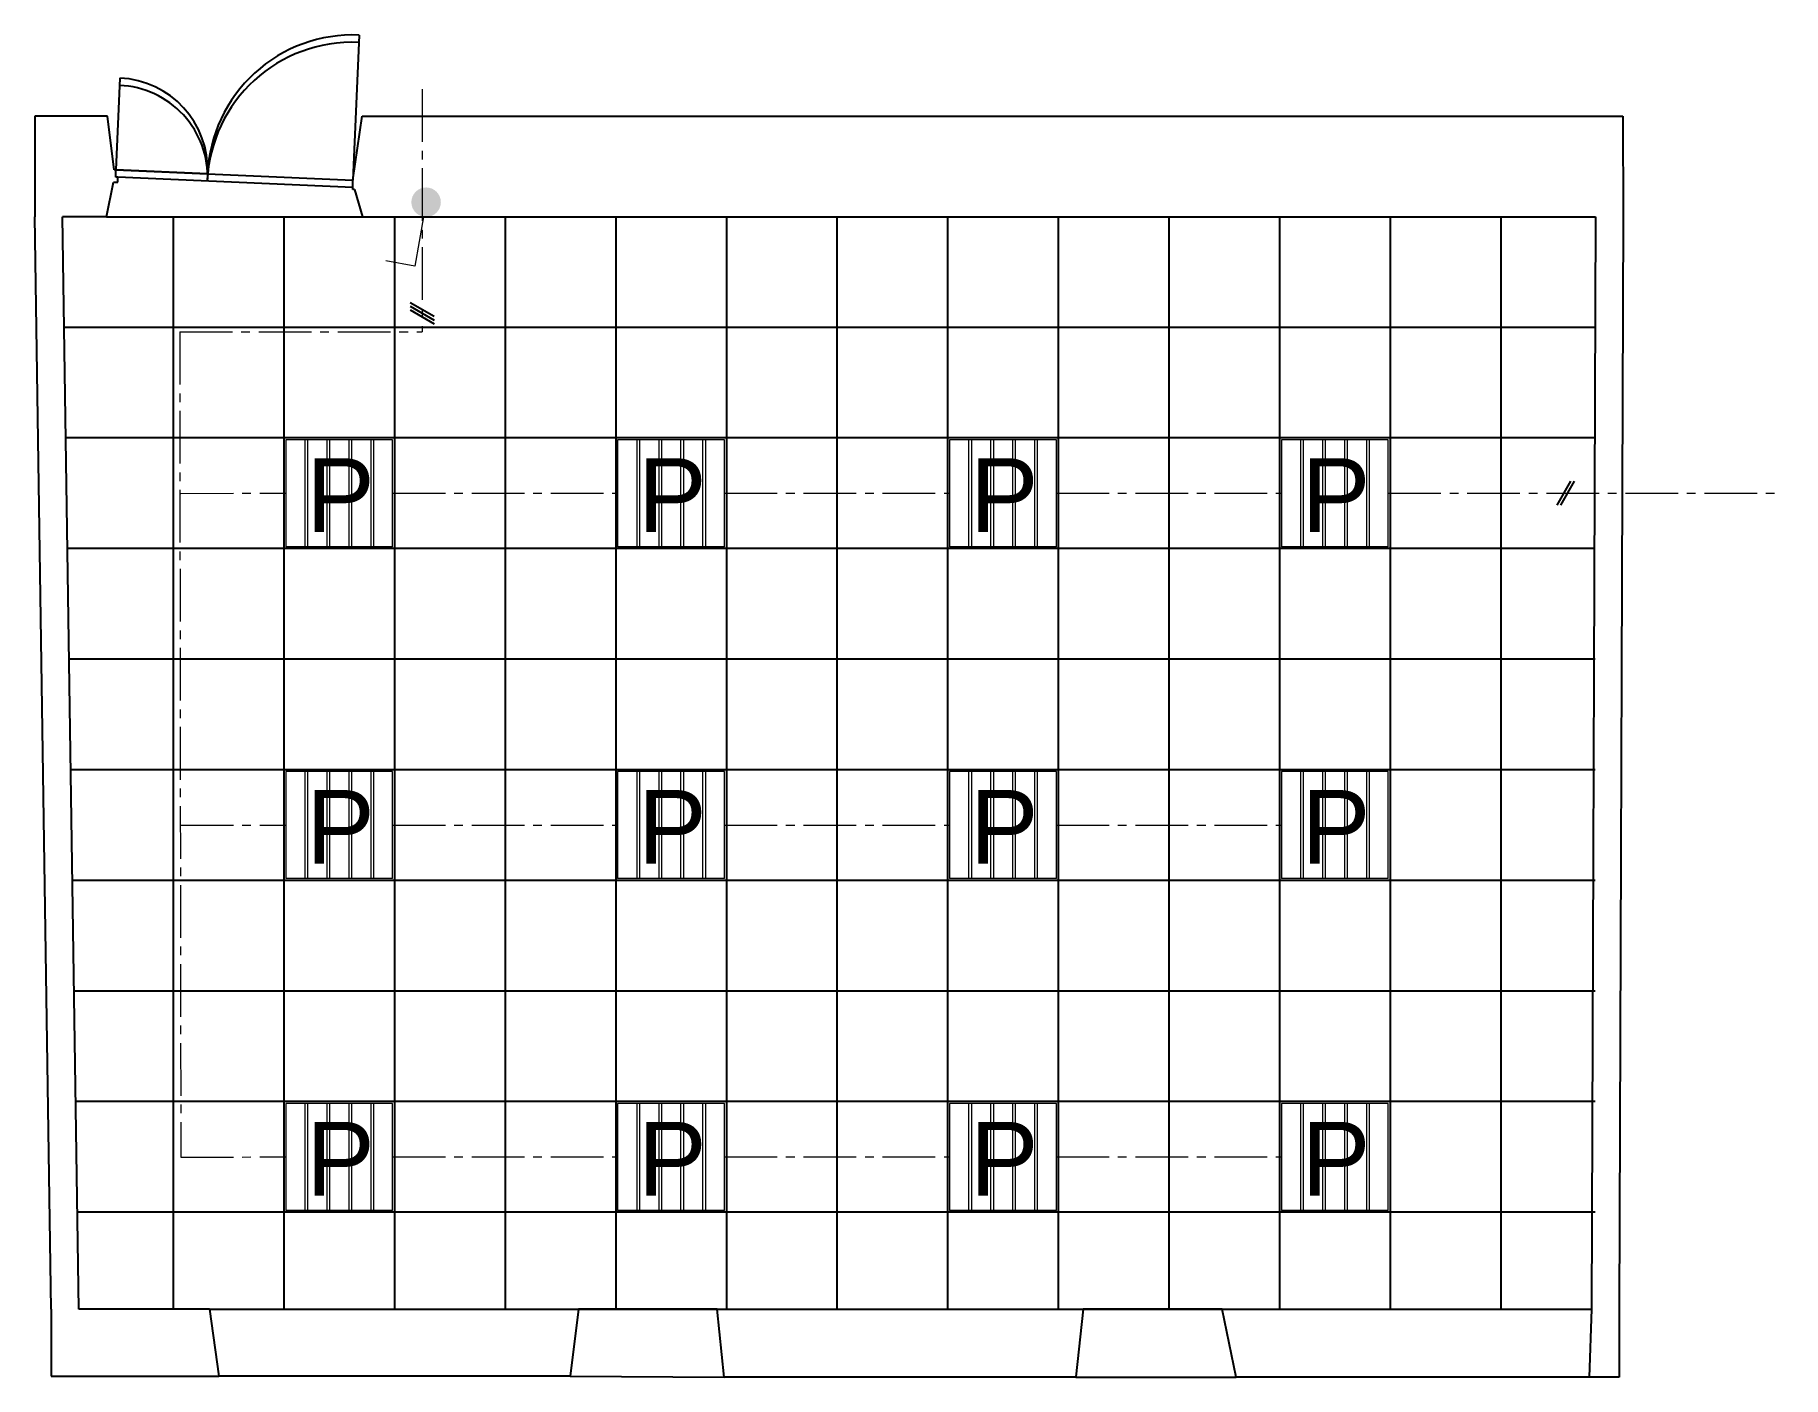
# Model space of a CAD drawing. Header units: millimetres. Extents: x -87 to 9394, y -4 to 7275.
import ezdxf

# ---------------------------------------------------------------- set-up
doc = ezdxf.new("R2010")
doc.units = ezdxf.units.MM
doc.linetypes.add('осевая2', pattern=[28.575, 19.05, -3.175, 3.175, -3.175])
for name, color, linetype, lineweight in [('$Osveshenie', 240, 'Continuous', 15), ('$Оbорудование', 173, 'Continuous', 20), ('Выключатель одноклавишный защищенный открытый', 5, 'Continuous', 15)]:
    doc.layers.add(name, color=color, linetype=linetype, lineweight=lineweight)
doc.styles.add('Анно2.0', font='arial.ttf', dxfattribs={"height": 2})

msp = doc.modelspace()

# ---------------------------------------------------------------- hatches: boundary and pattern name
at = {"layer": 'Выключатель одноклавишный защищенный открытый'}
h = msp.add_hatch(color=7, dxfattribs=at)
edge = h.paths.add_edge_path()
edge.add_arc((2034.2, 6368.2), 80, 0, 360)

# ---------------------------------------------------------------- linework, layer by layer
at = {"layer": '$Osveshenie', "color": 7, "linetype": 'осевая2', "ltscale": 15}
for points in [[(2012, 6980.9), (2013, 5665.8)], [(697.8, 5664.7), (2013, 5665.8)], [(697.8, 5664.7), (703.5, 1188.6)], [(703.5, 4788.6), (1272.8, 4789.4)], [(1852.8, 4789.4), (3072.8, 4789.4)], [(3652.8, 4789.4), (4872.8, 4789.4)], [(5452.8, 4789.4), (6672.8, 4789.4)], [(7252.8, 4789.4), (9393.9, 4790.4)], [(703.5, 2988.6), (1272.8, 2989.4)], [(1852.8, 2989.4), (3072.8, 2989.4)], [(3652.8, 2989.4), (4872.8, 2989.4)], [(5452.8, 2989.4), (6672.8, 2989.4)], [(703.5, 1188.6), (1272.8, 1189.4)], [(1852.8, 1189.4), (3072.8, 1189.4)], [(3652.8, 1189.4), (4872.8, 1189.4)], [(5452.8, 1189.4), (6672.8, 1189.4)]]:
    msp.add_lwpolyline(points, dxfattribs=at)
at = {"layer": '$Osveshenie', "color": 7}
msp.add_lwpolyline([(2020.4, 6289.4), (1973.6, 6021.8), (1816, 6049.4)], dxfattribs=at)
at = {"layer": '$Оbорудование', "color": 0}
for p, q in [((1852.8, 5079.4), (1272.8, 5079.4)), ((1272.8, 5079.4), (1272.8, 4499.4)), ((1852.8, 4499.4), (1852.8, 5079.4)), ((3652.8, 5079.4), (3072.8, 5079.4)), ((3072.8, 5079.4), (3072.8, 4499.4)), ((3652.8, 4499.4), (3652.8, 5079.4)), ((5452.8, 5079.4), (4872.8, 5079.4)), ((4872.8, 5079.4), (4872.8, 4499.4)), ((5452.8, 4499.4), (5452.8, 5079.4)), ((7252.8, 5079.4), (6672.8, 5079.4)), ((6672.8, 5079.4), (6672.8, 4499.4)), ((7252.8, 4499.4), (7252.8, 5079.4)), ((1852.8, 4499.4), (1272.8, 4499.4)), ((3652.8, 4499.4), (3072.8, 4499.4)), ((5452.8, 4499.4), (4872.8, 4499.4)), ((7252.8, 4499.4), (6672.8, 4499.4)), ((1852.8, 3279.4), (1272.8, 3279.4)), ((1272.8, 3279.4), (1272.8, 2699.4)), ((1852.8, 2699.4), (1852.8, 3279.4)), ((3652.8, 3279.4), (3072.8, 3279.4)), ((3072.8, 3279.4), (3072.8, 2699.4)), ((3652.8, 2699.4), (3652.8, 3279.4)), ((5452.8, 3279.4), (4872.8, 3279.4)), ((4872.8, 3279.4), (4872.8, 2699.4)), ((5452.8, 2699.4), (5452.8, 3279.4)), ((7252.8, 3279.4), (6672.8, 3279.4)), ((6672.8, 3279.4), (6672.8, 2699.4)), ((7252.8, 2699.4), (7252.8, 3279.4)), ((1852.8, 2699.4), (1272.8, 2699.4)), ((3652.8, 2699.4), (3072.8, 2699.4)), ((5452.8, 2699.4), (4872.8, 2699.4)), ((7252.8, 2699.4), (6672.8, 2699.4)), ((1852.8, 1479.4), (1272.8, 1479.4)), ((1272.8, 1479.4), (1272.8, 899.4)), ((1852.8, 899.4), (1852.8, 1479.4)), ((3652.8, 1479.4), (3072.8, 1479.4)), ((3072.8, 1479.4), (3072.8, 899.4)), ((3652.8, 899.4), (3652.8, 1479.4)), ((5452.8, 1479.4), (4872.8, 1479.4)), ((4872.8, 1479.4), (4872.8, 899.4)), ((5452.8, 899.4), (5452.8, 1479.4)), ((7252.8, 1479.4), (6672.8, 1479.4)), ((6672.8, 1479.4), (6672.8, 899.4)), ((7252.8, 899.4), (7252.8, 1479.4)), ((1852.8, 899.4), (1272.8, 899.4)), ((3652.8, 899.4), (3072.8, 899.4)), ((5452.8, 899.4), (4872.8, 899.4)), ((7252.8, 899.4), (6672.8, 899.4))]:
    msp.add_line(p, q, dxfattribs=at)
at = {"layer": '$Оbорудование', "color": 252}
for p, q in [((1376.8, 5079.4), (1376.8, 4499.4)), ((1391.8, 5079.4), (1391.8, 4499.4)), ((1495.8, 5079.4), (1495.8, 4499.4)), ((1510.8, 5079.4), (1510.8, 4499.4)), ((1614.8, 5079.4), (1614.8, 4499.4)), ((1629.8, 5079.4), (1629.8, 4499.4)), ((1733.8, 5079.4), (1733.8, 4499.4)), ((1748.8, 5079.4), (1748.8, 4499.4)), ((3176.8, 5079.4), (3176.8, 4499.4)), ((3191.8, 5079.4), (3191.8, 4499.4)), ((3295.8, 5079.4), (3295.8, 4499.4)), ((3310.8, 5079.4), (3310.8, 4499.4)), ((3414.8, 5079.4), (3414.8, 4499.4)), ((3429.8, 5079.4), (3429.8, 4499.4)), ((3533.8, 5079.4), (3533.8, 4499.4)), ((3548.8, 5079.4), (3548.8, 4499.4)), ((4976.8, 5079.4), (4976.8, 4499.4)), ((4991.8, 5079.4), (4991.8, 4499.4)), ((5095.8, 5079.4), (5095.8, 4499.4)), ((5110.8, 5079.4), (5110.8, 4499.4)), ((5214.8, 5079.4), (5214.8, 4499.4)), ((5229.8, 5079.4), (5229.8, 4499.4)), ((5333.8, 5079.4), (5333.8, 4499.4)), ((5348.8, 5079.4), (5348.8, 4499.4)), ((6776.8, 5079.4), (6776.8, 4499.4)), ((6791.8, 5079.4), (6791.8, 4499.4)), ((6895.8, 5079.4), (6895.8, 4499.4)), ((6910.8, 5079.4), (6910.8, 4499.4)), ((7014.8, 5079.4), (7014.8, 4499.4)), ((7029.8, 5079.4), (7029.8, 4499.4)), ((7133.8, 5079.4), (7133.8, 4499.4)), ((7148.8, 5079.4), (7148.8, 4499.4)), ((1376.8, 3279.4), (1376.8, 2699.4)), ((1391.8, 3279.4), (1391.8, 2699.4)), ((1495.8, 3279.4), (1495.8, 2699.4)), ((1510.8, 3279.4), (1510.8, 2699.4)), ((1614.8, 3279.4), (1614.8, 2699.4)), ((1629.8, 3279.4), (1629.8, 2699.4)), ((1733.8, 3279.4), (1733.8, 2699.4)), ((1748.8, 3279.4), (1748.8, 2699.4)), ((3176.8, 3279.4), (3176.8, 2699.4)), ((3191.8, 3279.4), (3191.8, 2699.4)), ((3295.8, 3279.4), (3295.8, 2699.4)), ((3310.8, 3279.4), (3310.8, 2699.4)), ((3414.8, 3279.4), (3414.8, 2699.4)), ((3429.8, 3279.4), (3429.8, 2699.4)), ((3533.8, 3279.4), (3533.8, 2699.4)), ((3548.8, 3279.4), (3548.8, 2699.4)), ((4976.8, 3279.4), (4976.8, 2699.4)), ((4991.8, 3279.4), (4991.8, 2699.4)), ((5095.8, 3279.4), (5095.8, 2699.4)), ((5110.8, 3279.4), (5110.8, 2699.4)), ((5214.8, 3279.4), (5214.8, 2699.4)), ((5229.8, 3279.4), (5229.8, 2699.4)), ((5333.8, 3279.4), (5333.8, 2699.4)), ((5348.8, 3279.4), (5348.8, 2699.4)), ((6776.8, 3279.4), (6776.8, 2699.4)), ((6791.8, 3279.4), (6791.8, 2699.4)), ((6895.8, 3279.4), (6895.8, 2699.4)), ((6910.8, 3279.4), (6910.8, 2699.4)), ((7014.8, 3279.4), (7014.8, 2699.4)), ((7029.8, 3279.4), (7029.8, 2699.4)), ((7133.8, 3279.4), (7133.8, 2699.4)), ((7148.8, 3279.4), (7148.8, 2699.4)), ((1376.8, 1479.4), (1376.8, 899.4)), ((1391.8, 1479.4), (1391.8, 899.4)), ((1495.8, 1479.4), (1495.8, 899.4)), ((1510.8, 1479.4), (1510.8, 899.4)), ((1614.8, 1479.4), (1614.8, 899.4)), ((1629.8, 1479.4), (1629.8, 899.4)), ((1733.8, 1479.4), (1733.8, 899.4)), ((1748.8, 1479.4), (1748.8, 899.4)), ((3176.8, 1479.4), (3176.8, 899.4)), ((3191.8, 1479.4), (3191.8, 899.4)), ((3295.8, 1479.4), (3295.8, 899.4)), ((3310.8, 1479.4), (3310.8, 899.4)), ((3414.8, 1479.4), (3414.8, 899.4)), ((3429.8, 1479.4), (3429.8, 899.4)), ((3533.8, 1479.4), (3533.8, 899.4)), ((3548.8, 1479.4), (3548.8, 899.4)), ((4976.8, 1479.4), (4976.8, 899.4)), ((4991.8, 1479.4), (4991.8, 899.4)), ((5095.8, 1479.4), (5095.8, 899.4)), ((5110.8, 1479.4), (5110.8, 899.4)), ((5214.8, 1479.4), (5214.8, 899.4)), ((5229.8, 1479.4), (5229.8, 899.4)), ((5333.8, 1479.4), (5333.8, 899.4)), ((5348.8, 1479.4), (5348.8, 899.4)), ((6776.8, 1479.4), (6776.8, 899.4)), ((6791.8, 1479.4), (6791.8, 899.4)), ((6895.8, 1479.4), (6895.8, 899.4)), ((6910.8, 1479.4), (6910.8, 899.4)), ((7014.8, 1479.4), (7014.8, 899.4)), ((7029.8, 1479.4), (7029.8, 899.4)), ((7133.8, 1479.4), (7133.8, 899.4)), ((7148.8, 1479.4), (7148.8, 899.4))]:
    msp.add_line(p, q, dxfattribs=at)
for p, q in [((1670.3, 7274.6), (1636, 6487.8)), ((373.4, 7041.5), (351.7, 6543.9)), ((62.8, 6835.7), (-87.2, 6835.7)), ((-87.2, 6835.7), (-87.2, 6289.4)), ((305.8, 6835.7), (62.8, 6835.7)), ((341.7, 6543.9), (305.8, 6835.7)), ((1636, 6487.8), (1686.6, 6835.3)), ((1686.6, 6835.3), (1686.6, 6835.7)), ((1686.6, 6835.7), (1686.6, 6835.7)), ((1686.6, 6835.3), (8374.6, 6835.3)), ((8374.6, 6835.3), (8524.6, 6835.3)), ((8524.6, 6835.3), (8526.9, 6289.4)), ((351.7, 6543.9), (341.7, 6543.9)), ((351.7, 6503.9), (351.7, 6543.9)), ((351.7, 6543.9), (1636, 6487.8)), ((849.2, 6522.2), (351.7, 6543.9)), ((300.8, 6289.4), (339.4, 6477.4)), ((339.4, 6477.4), (361.7, 6477.4)), ((361.7, 6503.9), (351.7, 6503.9)), ((361.7, 6477.4), (361.7, 6503.9)), ((1636, 6447.8), (361.7, 6503.9)), ((849.2, 6522.2), (847.2, 6482.8)), ((847.2, 6482.8), (847.2, 6482.5)), ((1636, 6447.8), (1636, 6487.8)), ((1636, 6437.8), (1636, 6447.8)), ((1646, 6437.8), (1636, 6437.8)), ((1646, 6437.8), (1688.9, 6289.4)), ((0, 363.4), (-87.2, 6289.4)), ((300.8, 6289.4), (62.8, 6289.4)), ((150, 363.4), (62.8, 6289.4)), ((1688.9, 6289.4), (1688.9, 6289.4)), ((1688.9, 6289.4), (8376.9, 6289.4)), ((8376.9, 6289.4), (8355.8, 363.4)), ((8526.9, 6289.4), (8505.8, 363.4)), ((1947.7, 5823.5), (2078, 5749.1)), ((1947.7, 5823.5), (2078, 5749.1)), ((1947.8, 5823.5), (2078.1, 5749.1)), ((1947.8, 5823.5), (2078.1, 5749.1)), ((1947.8, 5803.5), (2078.1, 5729.1)), ((1947.8, 5803.5), (2078.1, 5729.1)), ((1947.8, 5803.5), (2078.1, 5729.1)), ((1947.8, 5803.5), (2078.1, 5729.1)), ((1947.8, 5783.5), (2078.1, 5709.1)), ((1947.8, 5783.5), (2078.1, 5709.1)), ((1947.8, 5783.5), (2078.1, 5709.1)), ((1947.8, 5783.5), (2078.1, 5709.1)), ((8167.9, 4724.7), (8242.2, 4855)), ((8167.9, 4724.7), (8242.2, 4855)), ((8167.9, 4724.6), (8242.2, 4854.9)), ((8167.9, 4724.6), (8242.2, 4854.9)), ((8187.9, 4724.7), (8262.2, 4855)), ((8187.9, 4724.7), (8262.2, 4855)), ((8187.9, 4724.6), (8262.2, 4854.9)), ((8187.9, 4724.6), (8262.2, 4854.9)), ((0, 363.4), (0, 0)), ((860, 363.4), (150, 363.4)), ((860, 363.4), (909.7, 0)), ((2860, 363.3), (2815.7, 0)), ((3613, 363.3), (2860, 363.3)), ((3651.7, -4.4), (3613, 363.3)), ((5598, 363.3), (5558.8, -2.6)), ((6351, 363.3), (5598, 363.3)), ((6351, 363.3), (6351, 363.4)), ((6427, -4.4), (6351, 363.3)), ((8355.8, 363.4), (8343, -4.4)), ((8505.8, 363.4), (8504.5, -4.4)), ((0, 0), (909.7, 0)), ((2815.7, 0), (909.7, 0)), ((2815.7, 0), (3651.7, -4.4)), ((5558.7, -4.4), (3651.7, -4.4)), ((5558.8, -2.6), (5558.7, -4.4)), ((5558.7, -4.4), (6427, -4.4)), ((8343, -4.4), (6427, -4.4)), ((8504.5, -4.4), (8343, -4.4))]:
    msp.add_line(p, q)
at = {"color": 252, "true_color": 0x939598}
for p, q in [((300.8, 6289.4), (1688.9, 6289.4)), ((860, 363.4), (8355.8, 363.4))]:
    msp.add_line(p, q, dxfattribs=at)
at = {"color": 251}
for p, q in [((662.8, 6289.4), (662.8, 363.4)), ((1262.8, 6289.4), (1262.8, 363.4)), ((1862.8, 6289.4), (1862.8, 363.4)), ((2462.8, 6289.4), (2462.8, 363.4)), ((3062.8, 6289.4), (3062.8, 363.4)), ((3662.8, 6289.4), (3662.8, 363.4)), ((4262.8, 6289.4), (4262.8, 363.4)), ((4862.8, 6289.4), (4862.8, 363.4)), ((5462.8, 6289.4), (5462.8, 363.4)), ((6062.8, 6289.4), (6062.8, 363.4)), ((6662.8, 6289.4), (6662.8, 363.4)), ((7262.8, 6289.4), (7262.8, 363.4)), ((7862.8, 6289.4), (7862.8, 363.4)), ((8374.8, 5689.4), (71.6, 5689.4)), ((8374.8, 5089.4), (80.4, 5089.4)), ((8374.8, 4489.4), (89.3, 4489.4)), ((8374.8, 3889.4), (98.1, 3889.4)), ((8374.8, 3289.4), (106.9, 3289.4)), ((8374.8, 2689.4), (115.8, 2689.4)), ((8374.8, 2089.4), (124.6, 2089.4)), ((8374.8, 1489.4), (133.4, 1489.4)), ((8374.8, 889.4), (142.3, 889.4))]:
    msp.add_line(p, q, dxfattribs=at)
for centre, radius, start, end in [((1634, 6447.9), 787.5, 87.48392, 177.47798), ((1636, 6487.8), 787.5, 87.50066, 177.50066), ((351.7, 6543.9), 498, 357.49594, 87.49594), ((351.7, 6503.9), 498, 357.55398, 87.69702)]:
    msp.add_arc(centre, radius, start, end)

# ---------------------------------------------------------------- texts
at = {"layer": '$Osveshenie', "color": 7, "char_height": 400, "width": 132.864, "attachment_point": 5, "style": 'Анно2.0'}
for insert in [(1569.6, 4779.5), (3369.6, 4779.5), (5169.6, 4779.5), (6969.6, 4779.5), (1569.6, 2979.5), (3369.6, 2979.5), (5169.6, 2979.5), (6969.6, 2979.5), (1569.6, 1179.5), (3369.6, 1179.5), (5169.6, 1179.5), (6969.6, 1179.5)]:
    msp.add_mtext('Р', dxfattribs=dict(at, insert=insert))

doc.saveas('drawing.dxf')
